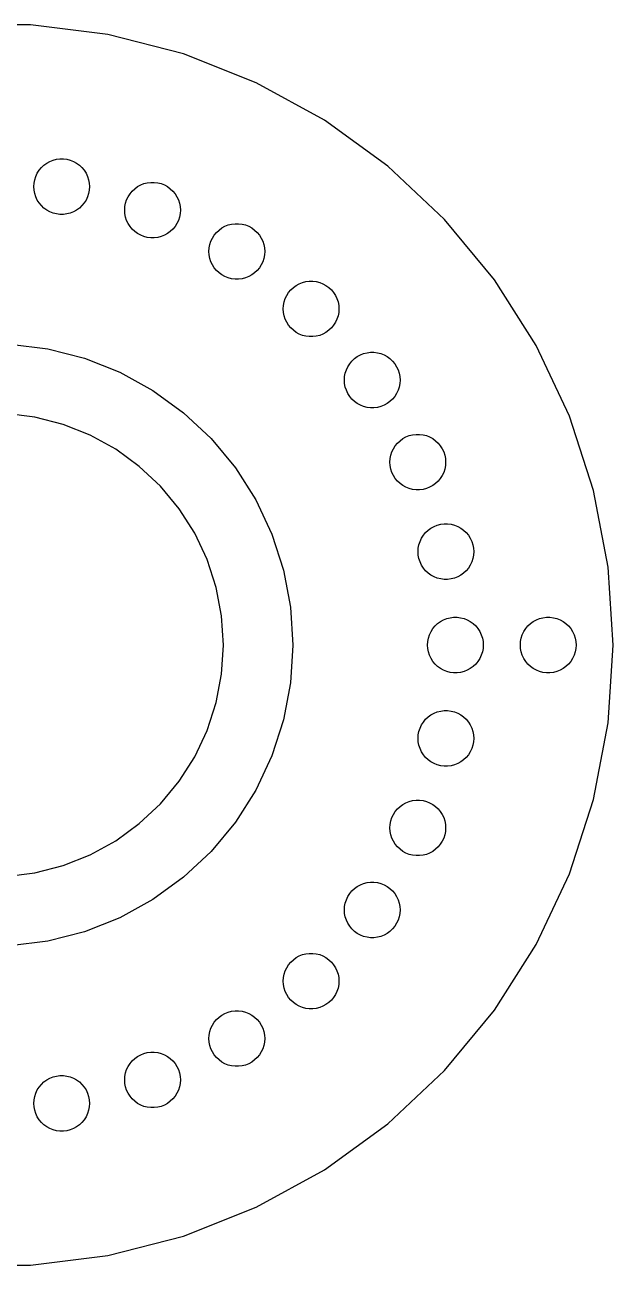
# Model space of a CAD drawing. Header units: metres. Extents: x -67 to 67, y -67 to 226.
# Drawn here: x 3.6 to 67, y 92.1 to 225.9 of the extents above; entities that cross this region are included whole.
import ezdxf

# ---------------------------------------------------------------- set-up
doc = ezdxf.new("R2010")
doc.units = ezdxf.units.M

msp = doc.modelspace()

# ---------------------------------------------------------------- linework, layer by layer
for p, q in [((4.20695, 225.868), (-4.20695, 225.868)), ((12.5545, 224.813), (4.20695, 225.868)), ((20.7041, 222.721), (12.5545, 224.813)), ((28.5272, 219.623), (20.7041, 222.721)), ((35.9004, 215.57), (28.5272, 219.623)), ((42.7074, 210.624), (35.9004, 215.57)), ((6.64433, 211.277), (7.00923, 211.37)), ((7.00923, 211.37), (7.38301, 211.417)), ((7.38301, 211.417), (7.75975, 211.417)), ((7.75975, 211.417), (8.13353, 211.37)), ((8.13353, 211.37), (8.49843, 211.277)), ((4.94246, 209.869), (5.14433, 210.187)), ((5.14433, 210.187), (5.38448, 210.477)), ((5.38448, 210.477), (5.6591, 210.735)), ((5.6591, 210.735), (5.9639, 210.956)), ((5.9639, 210.956), (6.29404, 211.138)), ((6.29404, 211.138), (6.64433, 211.277)), ((8.49843, 211.277), (8.84872, 211.138)), ((8.84872, 211.138), (9.17886, 210.956)), ((9.17886, 210.956), (9.48366, 210.735)), ((9.48366, 210.735), (9.75829, 210.477)), ((9.75829, 210.477), (9.99843, 210.187)), ((9.99843, 210.187), (10.2003, 209.869)), ((48.8409, 204.865), (42.7074, 210.624)), ((4.57138, 208.423), (4.59503, 208.799)), ((4.59503, 208.799), (4.66563, 209.169)), ((4.66563, 209.169), (4.78206, 209.528)), ((4.78206, 209.528), (4.94246, 209.869)), ((10.2003, 209.869), (10.3607, 209.528)), ((10.3607, 209.528), (10.4771, 209.169)), ((10.4771, 209.169), (10.5477, 208.799)), ((10.5477, 208.799), (10.5714, 208.423)), ((16.0879, 208.602), (16.4382, 208.741)), ((16.4382, 208.741), (16.8031, 208.834)), ((16.8031, 208.834), (17.1769, 208.882)), ((17.1769, 208.882), (17.5536, 208.882)), ((17.5536, 208.882), (17.9274, 208.834)), ((17.9274, 208.834), (18.2923, 208.741)), ((18.2923, 208.741), (18.6426, 208.602)), ((4.59503, 208.047), (4.57138, 208.423)), ((4.66563, 207.677), (4.59503, 208.047)), ((4.78206, 207.319), (4.66563, 207.677)), ((4.94246, 206.978), (4.78206, 207.319)), ((10.3607, 207.319), (10.2003, 206.978)), ((10.4771, 207.677), (10.3607, 207.319)), ((10.5477, 208.047), (10.4771, 207.677)), ((10.5714, 208.423), (10.5477, 208.047)), ((14.5759, 206.992), (14.7363, 207.333)), ((14.7363, 207.333), (14.9382, 207.651)), ((14.9382, 207.651), (15.1783, 207.941)), ((15.1783, 207.941), (15.453, 208.199)), ((15.453, 208.199), (15.7578, 208.421)), ((15.7578, 208.421), (16.0879, 208.602)), ((18.6426, 208.602), (18.9727, 208.421)), ((18.9727, 208.421), (19.2775, 208.199)), ((19.2775, 208.199), (19.5522, 207.941)), ((19.5522, 207.941), (19.7923, 207.651)), ((19.7923, 207.651), (19.9942, 207.333)), ((19.9942, 207.333), (20.1546, 206.992)), ((5.14433, 206.66), (4.94246, 206.978)), ((5.38448, 206.37), (5.14433, 206.66)), ((5.6591, 206.112), (5.38448, 206.37)), ((5.9639, 205.89), (5.6591, 206.112)), ((9.48366, 206.112), (9.17886, 205.89)), ((9.75829, 206.37), (9.48366, 206.112)), ((9.99843, 206.66), (9.75829, 206.37)), ((10.2003, 206.978), (9.99843, 206.66)), ((14.3652, 205.888), (14.3889, 206.264)), ((14.3889, 206.264), (14.4595, 206.634)), ((14.4595, 206.634), (14.5759, 206.992)), ((20.1546, 206.992), (20.271, 206.634)), ((20.271, 206.634), (20.3416, 206.264)), ((20.3416, 206.264), (20.3652, 205.888)), ((6.29404, 205.709), (5.9639, 205.89)), ((6.64433, 205.57), (6.29404, 205.709)), ((7.00923, 205.477), (6.64433, 205.57)), ((7.38301, 205.429), (7.00923, 205.477)), ((7.75975, 205.429), (7.38301, 205.429)), ((8.13353, 205.477), (7.75975, 205.429)), ((8.49843, 205.57), (8.13353, 205.477)), ((8.84872, 205.709), (8.49843, 205.57)), ((9.17886, 205.89), (8.84872, 205.709)), ((14.3889, 205.512), (14.3652, 205.888)), ((14.4595, 205.142), (14.3889, 205.512)), ((14.5759, 204.783), (14.4595, 205.142)), ((14.7363, 204.442), (14.5759, 204.783)), ((20.1546, 204.783), (19.9942, 204.442)), ((20.271, 205.142), (20.1546, 204.783)), ((20.3416, 205.512), (20.271, 205.142)), ((20.3652, 205.888), (20.3416, 205.512)), ((54.2041, 198.382), (48.8409, 204.865)), ((14.9382, 204.124), (14.7363, 204.442)), ((15.1783, 203.834), (14.9382, 204.124)), ((15.453, 203.576), (15.1783, 203.834)), ((15.7578, 203.355), (15.453, 203.576)), ((16.0879, 203.173), (15.7578, 203.355)), ((18.9727, 203.355), (18.6426, 203.173)), ((19.2775, 203.576), (18.9727, 203.355)), ((19.5522, 203.834), (19.2775, 203.576)), ((19.7923, 204.124), (19.5522, 203.834)), ((19.9942, 204.442), (19.7923, 204.124)), ((24.0211, 203.196), (24.2613, 203.486)), ((24.2613, 203.486), (24.5359, 203.744)), ((24.5359, 203.744), (24.8407, 203.965)), ((24.8407, 203.965), (25.1709, 204.147)), ((25.1709, 204.147), (25.5211, 204.285)), ((25.5211, 204.285), (25.886, 204.379)), ((25.886, 204.379), (26.2598, 204.426)), ((26.2598, 204.426), (26.6366, 204.426)), ((26.6366, 204.426), (27.0103, 204.379)), ((27.0103, 204.379), (27.3752, 204.285)), ((27.3752, 204.285), (27.7255, 204.147)), ((27.7255, 204.147), (28.0557, 203.965)), ((28.0557, 203.965), (28.3605, 203.744)), ((28.3605, 203.744), (28.6351, 203.486)), ((28.6351, 203.486), (28.8752, 203.196)), ((16.4382, 203.034), (16.0879, 203.173)), ((16.8031, 202.941), (16.4382, 203.034)), ((17.1769, 202.894), (16.8031, 202.941)), ((17.5536, 202.894), (17.1769, 202.894)), ((17.9274, 202.941), (17.5536, 202.894)), ((18.2923, 203.034), (17.9274, 202.941)), ((18.6426, 203.173), (18.2923, 203.034)), ((23.4718, 201.808), (23.5424, 202.178)), ((23.5424, 202.178), (23.6589, 202.537)), ((23.6589, 202.537), (23.8193, 202.877)), ((23.8193, 202.877), (24.0211, 203.196)), ((28.8752, 203.196), (29.0771, 202.877)), ((29.0771, 202.877), (29.2375, 202.537)), ((29.2375, 202.537), (29.3539, 202.178)), ((29.3539, 202.178), (29.4245, 201.808)), ((23.4482, 201.432), (23.4718, 201.808)), ((23.4718, 201.056), (23.4482, 201.432)), ((23.5424, 200.686), (23.4718, 201.056)), ((23.6589, 200.328), (23.5424, 200.686)), ((29.3539, 200.686), (29.2375, 200.328)), ((29.4245, 201.056), (29.3539, 200.686)), ((29.4245, 201.808), (29.4482, 201.432)), ((29.4482, 201.432), (29.4245, 201.056)), ((23.8193, 199.987), (23.6589, 200.328)), ((24.0211, 199.669), (23.8193, 199.987)), ((24.2613, 199.379), (24.0211, 199.669)), ((24.5359, 199.121), (24.2613, 199.379)), ((28.6351, 199.379), (28.3605, 199.121)), ((28.8752, 199.669), (28.6351, 199.379)), ((29.0771, 199.987), (28.8752, 199.669)), ((29.2375, 200.328), (29.0771, 199.987)), ((24.8407, 198.899), (24.5359, 199.121)), ((25.1709, 198.718), (24.8407, 198.899)), ((25.5211, 198.579), (25.1709, 198.718)), ((25.886, 198.485), (25.5211, 198.579)), ((26.2598, 198.438), (25.886, 198.485)), ((26.6366, 198.438), (26.2598, 198.438)), ((27.0103, 198.485), (26.6366, 198.438)), ((27.3752, 198.579), (27.0103, 198.485)), ((27.7255, 198.718), (27.3752, 198.579)), ((28.0557, 198.899), (27.7255, 198.718)), ((28.3605, 199.121), (28.0557, 198.899)), ((32.8409, 197.773), (33.171, 197.954)), ((33.171, 197.954), (33.5213, 198.093)), ((33.5213, 198.093), (33.8862, 198.186)), ((33.8862, 198.186), (34.26, 198.234)), ((34.26, 198.234), (34.6367, 198.234)), ((34.6367, 198.234), (35.0105, 198.186)), ((35.0105, 198.186), (35.3754, 198.093)), ((35.3754, 198.093), (35.7257, 197.954)), ((35.7257, 197.954), (36.0558, 197.773)), ((58.7125, 191.277), (54.2041, 198.382)), ((31.659, 196.344), (31.8194, 196.685)), ((31.8194, 196.685), (32.0213, 197.003)), ((32.0213, 197.003), (32.2614, 197.293)), ((32.2614, 197.293), (32.5361, 197.551)), ((32.5361, 197.551), (32.8409, 197.773)), ((36.0558, 197.773), (36.3606, 197.551)), ((36.3606, 197.551), (36.6352, 197.293)), ((36.6352, 197.293), (36.8754, 197.003)), ((36.8754, 197.003), (37.0773, 196.685)), ((37.0773, 196.685), (37.2377, 196.344)), ((31.4483, 195.24), (31.472, 195.616)), ((31.472, 195.616), (31.5426, 195.986)), ((31.5426, 195.986), (31.659, 196.344)), ((37.2377, 196.344), (37.3541, 195.986)), ((37.3541, 195.986), (37.4247, 195.616)), ((37.4247, 195.616), (37.4483, 195.24)), ((31.472, 194.864), (31.4483, 195.24)), ((31.5426, 194.494), (31.472, 194.864)), ((31.659, 194.135), (31.5426, 194.494)), ((31.8194, 193.794), (31.659, 194.135)), ((37.2377, 194.135), (37.0773, 193.794)), ((37.3541, 194.494), (37.2377, 194.135)), ((37.4247, 194.864), (37.3541, 194.494)), ((37.4483, 195.24), (37.4247, 194.864)), ((32.0213, 193.476), (31.8194, 193.794)), ((32.2614, 193.186), (32.0213, 193.476)), ((32.5361, 192.928), (32.2614, 193.186)), ((32.8409, 192.707), (32.5361, 192.928)), ((33.171, 192.525), (32.8409, 192.707)), ((36.0558, 192.707), (35.7257, 192.525)), ((36.3606, 192.928), (36.0558, 192.707)), ((36.6352, 193.186), (36.3606, 192.928)), ((36.8754, 193.476), (36.6352, 193.186)), ((37.0773, 193.794), (36.8754, 193.476)), ((2.04068, 191.436), (6.08989, 190.924)), ((33.5213, 192.386), (33.171, 192.525)), ((33.8862, 192.293), (33.5213, 192.386)), ((34.26, 192.246), (33.8862, 192.293)), ((34.6367, 192.246), (34.26, 192.246)), ((35.0105, 192.293), (34.6367, 192.246)), ((35.3754, 192.386), (35.0105, 192.293)), ((35.7257, 192.525), (35.3754, 192.386)), ((62.295, 183.664), (58.7125, 191.277)), ((6.08989, 190.924), (10.043, 189.909)), ((10.043, 189.909), (13.8378, 188.407)), ((39.1259, 189.875), (39.4307, 190.096)), ((39.4307, 190.096), (39.7608, 190.278)), ((39.7608, 190.278), (40.1111, 190.417)), ((40.1111, 190.417), (40.476, 190.51)), ((40.476, 190.51), (40.8498, 190.557)), ((40.8498, 190.557), (41.2265, 190.557)), ((41.2265, 190.557), (41.6003, 190.51)), ((41.6003, 190.51), (41.9652, 190.417)), ((41.9652, 190.417), (42.3155, 190.278)), ((42.3155, 190.278), (42.6456, 190.096)), ((42.6456, 190.096), (42.9504, 189.875)), ((38.1324, 188.309), (38.2488, 188.668)), ((38.2488, 188.668), (38.4092, 189.009)), ((38.4092, 189.009), (38.6111, 189.327)), ((38.6111, 189.327), (38.8513, 189.617)), ((38.8513, 189.617), (39.1259, 189.875)), ((42.9504, 189.875), (43.2251, 189.617)), ((43.2251, 189.617), (43.4652, 189.327)), ((43.4652, 189.327), (43.6671, 189.009)), ((43.6671, 189.009), (43.8275, 188.668)), ((43.8275, 188.668), (43.9439, 188.309)), ((13.8378, 188.407), (17.4144, 186.441)), ((38.0382, 187.563), (38.0618, 187.939)), ((38.0618, 187.187), (38.0382, 187.563)), ((38.0618, 187.939), (38.1324, 188.309)), ((43.9439, 188.309), (44.0145, 187.939)), ((44.0145, 187.939), (44.0382, 187.563)), ((44.0382, 187.563), (44.0145, 187.187)), ((17.4144, 186.441), (20.7163, 184.042)), ((38.1324, 186.817), (38.0618, 187.187)), ((38.2488, 186.459), (38.1324, 186.817)), ((38.4092, 186.118), (38.2488, 186.459)), ((38.6111, 185.8), (38.4092, 186.118)), ((43.6671, 186.118), (43.4652, 185.8)), ((43.8275, 186.459), (43.6671, 186.118)), ((43.9439, 186.817), (43.8275, 186.459)), ((44.0145, 187.187), (43.9439, 186.817)), ((38.8513, 185.51), (38.6111, 185.8)), ((39.1259, 185.252), (38.8513, 185.51)), ((39.4307, 185.03), (39.1259, 185.252)), ((39.7608, 184.849), (39.4307, 185.03)), ((40.1111, 184.71), (39.7608, 184.849)), ((40.476, 184.617), (40.1111, 184.71)), ((40.8498, 184.569), (40.476, 184.617)), ((41.2265, 184.569), (40.8498, 184.569)), ((41.6003, 184.617), (41.2265, 184.569)), ((41.9652, 184.71), (41.6003, 184.617)), ((42.3155, 184.849), (41.9652, 184.71)), ((42.6456, 185.03), (42.3155, 184.849)), ((42.9504, 185.252), (42.6456, 185.03)), ((43.2251, 185.51), (42.9504, 185.252)), ((43.4652, 185.8), (43.2251, 185.51)), ((4.68452, 183.557), (1.56975, 183.951)), ((7.72542, 182.776), (4.68452, 183.557)), ((20.7163, 184.042), (23.6915, 181.248)), ((64.8951, 175.662), (62.295, 183.664)), ((10.6445, 181.621), (7.72542, 182.776)), ((13.3957, 180.108), (10.6445, 181.621)), ((23.6915, 181.248), (26.293, 178.103)), ((43.5208, 180.481), (43.761, 180.771)), ((43.761, 180.771), (44.0356, 181.029)), ((44.0356, 181.029), (44.3404, 181.251)), ((44.3404, 181.251), (44.6705, 181.432)), ((44.6705, 181.432), (45.0208, 181.571)), ((45.0208, 181.571), (45.3857, 181.665)), ((45.3857, 181.665), (45.7595, 181.712)), ((45.7595, 181.712), (46.1363, 181.712)), ((46.1363, 181.712), (46.51, 181.665)), ((46.51, 181.665), (46.8749, 181.571)), ((46.8749, 181.571), (47.2252, 181.432)), ((47.2252, 181.432), (47.5554, 181.251)), ((47.5554, 181.251), (47.8602, 181.029)), ((47.8602, 181.029), (48.1348, 180.771)), ((48.1348, 180.771), (48.3749, 180.481)), ((15.9356, 178.263), (13.3957, 180.108)), ((42.9715, 179.094), (43.0421, 179.464)), ((43.0421, 179.464), (43.1586, 179.822)), ((43.1586, 179.822), (43.319, 180.163)), ((43.319, 180.163), (43.5208, 180.481)), ((48.3749, 180.481), (48.5768, 180.163)), ((48.5768, 180.163), (48.7372, 179.822)), ((48.7372, 179.822), (48.8536, 179.464)), ((48.8536, 179.464), (48.9242, 179.094)), ((18.2242, 176.114), (15.9356, 178.263)), ((26.293, 178.103), (28.48, 174.657)), ((42.9479, 178.718), (42.9715, 179.094)), ((42.9715, 178.342), (42.9479, 178.718)), ((43.0421, 177.972), (42.9715, 178.342)), ((43.1586, 177.613), (43.0421, 177.972)), ((48.8536, 177.972), (48.7372, 177.613)), ((48.9242, 178.342), (48.8536, 177.972)), ((48.9242, 179.094), (48.9479, 178.718)), ((48.9479, 178.718), (48.9242, 178.342)), ((43.319, 177.273), (43.1586, 177.613)), ((43.5208, 176.954), (43.319, 177.273)), ((43.761, 176.664), (43.5208, 176.954)), ((44.0356, 176.406), (43.761, 176.664)), ((48.1348, 176.664), (47.8602, 176.406)), ((48.3749, 176.954), (48.1348, 176.664)), ((48.5768, 177.273), (48.3749, 176.954)), ((48.7372, 177.613), (48.5768, 177.273)), ((20.2254, 173.695), (18.2242, 176.114)), ((44.3404, 176.185), (44.0356, 176.406)), ((44.6705, 176.003), (44.3404, 176.185)), ((45.0208, 175.865), (44.6705, 176.003)), ((45.3857, 175.771), (45.0208, 175.865)), ((45.7595, 175.724), (45.3857, 175.771)), ((46.1363, 175.724), (45.7595, 175.724)), ((46.51, 175.771), (46.1363, 175.724)), ((46.8749, 175.865), (46.51, 175.771)), ((47.2252, 176.003), (46.8749, 175.865)), ((47.5554, 176.185), (47.2252, 176.003)), ((47.8602, 176.406), (47.5554, 176.185)), ((66.4717, 167.397), (64.8951, 175.662)), ((28.48, 174.657), (30.2177, 170.964)), ((21.9077, 171.044), (20.2254, 173.695)), ((46.7896, 171.119), (47.0642, 171.376)), ((47.0642, 171.376), (47.369, 171.598)), ((47.369, 171.598), (47.6992, 171.779)), ((47.6992, 171.779), (48.0494, 171.918)), ((48.0494, 171.918), (48.4144, 172.012)), ((48.4144, 172.012), (48.7881, 172.059)), ((48.7881, 172.059), (49.1649, 172.059)), ((49.1649, 172.059), (49.5386, 172.012)), ((49.5386, 172.012), (49.9035, 171.918)), ((49.9035, 171.918), (50.2538, 171.779)), ((50.2538, 171.779), (50.584, 171.598)), ((50.584, 171.598), (50.8888, 171.376)), ((50.8888, 171.376), (51.1634, 171.119)), ((23.2444, 168.203), (21.9077, 171.044)), ((30.2177, 170.964), (31.4789, 167.082)), ((46.0707, 169.811), (46.1872, 170.169)), ((46.1872, 170.169), (46.3476, 170.51)), ((46.3476, 170.51), (46.5494, 170.828)), ((46.5494, 170.828), (46.7896, 171.119)), ((51.1634, 171.119), (51.4035, 170.828)), ((51.4035, 170.828), (51.6054, 170.51)), ((51.6054, 170.51), (51.7658, 170.169)), ((51.7658, 170.169), (51.8822, 169.811)), ((45.9765, 169.065), (46.0002, 169.441)), ((46.0002, 168.689), (45.9765, 169.065)), ((46.0002, 169.441), (46.0707, 169.811)), ((46.0707, 168.319), (46.0002, 168.689)), ((51.8822, 169.811), (51.9528, 169.441)), ((51.9528, 168.689), (51.8822, 168.319)), ((51.9528, 169.441), (51.9765, 169.065)), ((51.9765, 169.065), (51.9528, 168.689)), ((24.2146, 165.217), (23.2444, 168.203)), ((46.1872, 167.961), (46.0707, 168.319)), ((46.3476, 167.62), (46.1872, 167.961)), ((46.5494, 167.302), (46.3476, 167.62)), ((46.7896, 167.011), (46.5494, 167.302)), ((51.4035, 167.302), (51.1634, 167.011)), ((51.6054, 167.62), (51.4035, 167.302)), ((51.7658, 167.961), (51.6054, 167.62)), ((51.8822, 168.319), (51.7658, 167.961)), ((67, 159), (66.4717, 167.397)), ((31.4789, 167.082), (32.2437, 163.073)), ((47.0642, 166.753), (46.7896, 167.011)), ((47.369, 166.532), (47.0642, 166.753)), ((47.6992, 166.35), (47.369, 166.532)), ((48.0494, 166.212), (47.6992, 166.35)), ((48.4144, 166.118), (48.0494, 166.212)), ((48.7881, 166.071), (48.4144, 166.118)), ((49.1649, 166.071), (48.7881, 166.071)), ((49.5386, 166.118), (49.1649, 166.071)), ((49.9035, 166.212), (49.5386, 166.118)), ((50.2538, 166.35), (49.9035, 166.212)), ((50.584, 166.532), (50.2538, 166.35)), ((50.8888, 166.753), (50.584, 166.532)), ((51.1634, 167.011), (50.8888, 166.753)), ((24.8029, 162.133), (24.2146, 165.217)), ((25, 159), (24.8029, 162.133)), ((32.2437, 163.073), (32.5, 159)), ((48.7227, 161.714), (49.0729, 161.853)), ((49.0729, 161.853), (49.4379, 161.947)), ((49.4379, 161.947), (49.8116, 161.994)), ((49.8116, 161.994), (50.1884, 161.994)), ((50.1884, 161.994), (50.5621, 161.947)), ((50.5621, 161.947), (50.927, 161.853)), ((50.927, 161.853), (51.2773, 161.714)), ((58.7227, 161.714), (59.0729, 161.853)), ((59.0729, 161.853), (59.4379, 161.947)), ((59.4379, 161.947), (59.8116, 161.994)), ((59.8116, 161.994), (60.1884, 161.994)), ((60.1884, 161.994), (60.5621, 161.947)), ((60.5621, 161.947), (60.927, 161.853)), ((60.927, 161.853), (61.2773, 161.714)), ((47.3711, 160.445), (47.5729, 160.763)), ((47.5729, 160.763), (47.8131, 161.054)), ((47.8131, 161.054), (48.0877, 161.312)), ((48.0877, 161.312), (48.3925, 161.533)), ((48.3925, 161.533), (48.7227, 161.714)), ((51.2773, 161.714), (51.6075, 161.533)), ((51.6075, 161.533), (51.9123, 161.312)), ((51.9123, 161.312), (52.1869, 161.054)), ((52.1869, 161.054), (52.427, 160.763)), ((52.427, 160.763), (52.6289, 160.445)), ((57.3711, 160.445), (57.5729, 160.763)), ((57.5729, 160.763), (57.8131, 161.054)), ((57.8131, 161.054), (58.0877, 161.312)), ((58.0877, 161.312), (58.3925, 161.533)), ((58.3925, 161.533), (58.7227, 161.714)), ((61.2773, 161.714), (61.6075, 161.533)), ((61.6075, 161.533), (61.9123, 161.312)), ((61.9123, 161.312), (62.1869, 161.054)), ((62.1869, 161.054), (62.427, 160.763)), ((62.427, 160.763), (62.6289, 160.445)), ((47, 159), (47.0237, 159.376)), ((47.0237, 159.376), (47.0942, 159.746)), ((47.0942, 159.746), (47.2107, 160.104)), ((47.2107, 160.104), (47.3711, 160.445)), ((52.6289, 160.445), (52.7893, 160.104)), ((52.7893, 160.104), (52.9057, 159.746)), ((52.9057, 159.746), (52.9763, 159.376)), ((52.9763, 159.376), (53, 159)), ((57, 159), (57.0237, 159.376)), ((57.0237, 159.376), (57.0942, 159.746)), ((57.0942, 159.746), (57.2107, 160.104)), ((57.2107, 160.104), (57.3711, 160.445)), ((62.6289, 160.445), (62.7893, 160.104)), ((62.7893, 160.104), (62.9057, 159.746)), ((62.9057, 159.746), (62.9763, 159.376)), ((62.9763, 159.376), (63, 159)), ((24.8029, 155.867), (25, 159)), ((32.5, 159), (32.2437, 154.927)), ((47.0237, 158.624), (47, 159)), ((47.0942, 158.254), (47.0237, 158.624)), ((47.2107, 157.896), (47.0942, 158.254)), ((47.3711, 157.555), (47.2107, 157.896)), ((52.7893, 157.896), (52.6289, 157.555)), ((52.9057, 158.254), (52.7893, 157.896)), ((52.9763, 158.624), (52.9057, 158.254)), ((53, 159), (52.9763, 158.624)), ((57.0237, 158.624), (57, 159)), ((57.0942, 158.254), (57.0237, 158.624)), ((57.2107, 157.896), (57.0942, 158.254)), ((57.3711, 157.555), (57.2107, 157.896)), ((62.7893, 157.896), (62.6289, 157.555)), ((62.9057, 158.254), (62.7893, 157.896)), ((62.9763, 158.624), (62.9057, 158.254)), ((63, 159), (62.9763, 158.624)), ((66.4717, 150.603), (67, 159)), ((47.5729, 157.237), (47.3711, 157.555)), ((47.8131, 156.946), (47.5729, 157.237)), ((48.0877, 156.688), (47.8131, 156.946)), ((48.3925, 156.467), (48.0877, 156.688)), ((51.9123, 156.688), (51.6075, 156.467)), ((52.1869, 156.946), (51.9123, 156.688)), ((52.427, 157.237), (52.1869, 156.946)), ((52.6289, 157.555), (52.427, 157.237)), ((57.5729, 157.237), (57.3711, 157.555)), ((57.8131, 156.946), (57.5729, 157.237)), ((58.0877, 156.688), (57.8131, 156.946)), ((58.3925, 156.467), (58.0877, 156.688)), ((61.9123, 156.688), (61.6075, 156.467)), ((62.1869, 156.946), (61.9123, 156.688)), ((62.427, 157.237), (62.1869, 156.946)), ((62.6289, 157.555), (62.427, 157.237)), ((24.2146, 152.783), (24.8029, 155.867)), ((48.7227, 156.286), (48.3925, 156.467)), ((49.0729, 156.147), (48.7227, 156.286)), ((49.4379, 156.053), (49.0729, 156.147)), ((49.8116, 156.006), (49.4379, 156.053)), ((50.1884, 156.006), (49.8116, 156.006)), ((50.5621, 156.053), (50.1884, 156.006)), ((50.927, 156.147), (50.5621, 156.053)), ((51.2773, 156.286), (50.927, 156.147)), ((51.6075, 156.467), (51.2773, 156.286)), ((58.7227, 156.286), (58.3925, 156.467)), ((59.0729, 156.147), (58.7227, 156.286)), ((59.4379, 156.053), (59.0729, 156.147)), ((59.8116, 156.006), (59.4379, 156.053)), ((60.1884, 156.006), (59.8116, 156.006)), ((60.5621, 156.053), (60.1884, 156.006)), ((60.927, 156.147), (60.5621, 156.053)), ((61.2773, 156.286), (60.927, 156.147)), ((61.6075, 156.467), (61.2773, 156.286)), ((32.2437, 154.927), (31.4789, 150.918)), ((23.2444, 149.797), (24.2146, 152.783)), ((46.7896, 150.989), (47.0642, 151.247)), ((47.0642, 151.247), (47.369, 151.468)), ((47.369, 151.468), (47.6992, 151.65)), ((47.6992, 151.65), (48.0494, 151.788)), ((48.0494, 151.788), (48.4144, 151.882)), ((48.4144, 151.882), (48.7881, 151.929)), ((48.7881, 151.929), (49.1649, 151.929)), ((49.1649, 151.929), (49.5386, 151.882)), ((49.5386, 151.882), (49.9035, 151.788)), ((49.9035, 151.788), (50.2538, 151.65)), ((50.2538, 151.65), (50.584, 151.468)), ((50.584, 151.468), (50.8888, 151.247)), ((50.8888, 151.247), (51.1634, 150.989)), ((21.9077, 146.956), (23.2444, 149.797)), ((31.4789, 150.918), (30.2177, 147.036)), ((46.0707, 149.681), (46.1872, 150.039)), ((46.1872, 150.039), (46.3476, 150.38)), ((46.3476, 150.38), (46.5494, 150.698)), ((46.5494, 150.698), (46.7896, 150.989)), ((51.1634, 150.989), (51.4035, 150.698)), ((51.4035, 150.698), (51.6054, 150.38)), ((51.6054, 150.38), (51.7658, 150.039)), ((51.7658, 150.039), (51.8822, 149.681)), ((64.8951, 142.338), (66.4717, 150.603)), ((45.9765, 148.935), (46.0002, 149.311)), ((46.0002, 148.559), (45.9765, 148.935)), ((46.0002, 149.311), (46.0707, 149.681)), ((46.0707, 148.189), (46.0002, 148.559)), ((51.8822, 149.681), (51.9528, 149.311)), ((51.9528, 148.559), (51.8822, 148.189)), ((51.9528, 149.311), (51.9765, 148.935)), ((51.9765, 148.935), (51.9528, 148.559)), ((46.1872, 147.831), (46.0707, 148.189)), ((46.3476, 147.49), (46.1872, 147.831)), ((46.5494, 147.172), (46.3476, 147.49)), ((46.7896, 146.881), (46.5494, 147.172)), ((51.4035, 147.172), (51.1634, 146.881)), ((51.6054, 147.49), (51.4035, 147.172)), ((51.7658, 147.831), (51.6054, 147.49)), ((51.8822, 148.189), (51.7658, 147.831)), ((20.2254, 144.305), (21.9077, 146.956)), ((30.2177, 147.036), (28.48, 143.343)), ((47.0642, 146.624), (46.7896, 146.881)), ((47.369, 146.402), (47.0642, 146.624)), ((47.6992, 146.221), (47.369, 146.402)), ((48.0494, 146.082), (47.6992, 146.221)), ((48.4144, 145.988), (48.0494, 146.082)), ((48.7881, 145.941), (48.4144, 145.988)), ((49.1649, 145.941), (48.7881, 145.941)), ((49.5386, 145.988), (49.1649, 145.941)), ((49.9035, 146.082), (49.5386, 145.988)), ((50.2538, 146.221), (49.9035, 146.082)), ((50.584, 146.402), (50.2538, 146.221)), ((50.8888, 146.624), (50.584, 146.402)), ((51.1634, 146.881), (50.8888, 146.624)), ((18.2242, 141.886), (20.2254, 144.305)), ((28.48, 143.343), (26.293, 139.897)), ((15.9356, 139.737), (18.2242, 141.886)), ((44.0356, 141.594), (44.3404, 141.815)), ((44.3404, 141.815), (44.6705, 141.997)), ((44.6705, 141.997), (45.0208, 142.135)), ((45.0208, 142.135), (45.3857, 142.229)), ((45.3857, 142.229), (45.7595, 142.276)), ((45.7595, 142.276), (46.1363, 142.276)), ((46.1363, 142.276), (46.51, 142.229)), ((46.51, 142.229), (46.8749, 142.135)), ((46.8749, 142.135), (47.2252, 141.997)), ((47.2252, 141.997), (47.5554, 141.815)), ((47.5554, 141.815), (47.8602, 141.594)), ((62.295, 134.336), (64.8951, 142.338)), ((43.1586, 140.387), (43.319, 140.727)), ((43.319, 140.727), (43.5208, 141.046)), ((43.5208, 141.046), (43.761, 141.336)), ((43.761, 141.336), (44.0356, 141.594)), ((47.8602, 141.594), (48.1348, 141.336)), ((48.1348, 141.336), (48.3749, 141.046)), ((48.3749, 141.046), (48.5768, 140.727)), ((48.5768, 140.727), (48.7372, 140.387)), ((13.3957, 137.892), (15.9356, 139.737)), ((26.293, 139.897), (23.6915, 136.752)), ((42.9479, 139.282), (42.9715, 139.658)), ((42.9715, 138.906), (42.9479, 139.282)), ((42.9715, 139.658), (43.0421, 140.028)), ((43.0421, 140.028), (43.1586, 140.387)), ((48.7372, 140.387), (48.8536, 140.028)), ((48.8536, 140.028), (48.9242, 139.658)), ((48.9242, 139.658), (48.9479, 139.282)), ((48.9479, 139.282), (48.9242, 138.906)), ((10.6445, 136.379), (13.3957, 137.892)), ((43.0421, 138.536), (42.9715, 138.906)), ((43.1586, 138.178), (43.0421, 138.536)), ((43.319, 137.837), (43.1586, 138.178)), ((43.5208, 137.519), (43.319, 137.837)), ((48.5768, 137.837), (48.3749, 137.519)), ((48.7372, 138.178), (48.5768, 137.837)), ((48.8536, 138.536), (48.7372, 138.178)), ((48.9242, 138.906), (48.8536, 138.536)), ((23.6915, 136.752), (20.7163, 133.958)), ((43.761, 137.229), (43.5208, 137.519)), ((44.0356, 136.971), (43.761, 137.229)), ((44.3404, 136.749), (44.0356, 136.971)), ((44.6705, 136.568), (44.3404, 136.749)), ((45.0208, 136.429), (44.6705, 136.568)), ((45.3857, 136.335), (45.0208, 136.429)), ((46.8749, 136.429), (46.51, 136.335)), ((47.2252, 136.568), (46.8749, 136.429)), ((47.5554, 136.749), (47.2252, 136.568)), ((47.8602, 136.971), (47.5554, 136.749)), ((48.1348, 137.229), (47.8602, 136.971)), ((48.3749, 137.519), (48.1348, 137.229)), ((4.68452, 134.443), (7.72542, 135.224)), ((7.72542, 135.224), (10.6445, 136.379)), ((45.7595, 136.288), (45.3857, 136.335)), ((46.1363, 136.288), (45.7595, 136.288)), ((46.51, 136.335), (46.1363, 136.288)), ((1.56975, 134.049), (4.68452, 134.443)), ((20.7163, 133.958), (17.4144, 131.559)), ((58.7125, 126.723), (62.295, 134.336)), ((38.6111, 132.2), (38.8513, 132.49)), ((38.8513, 132.49), (39.1259, 132.748)), ((39.1259, 132.748), (39.4307, 132.97)), ((39.4307, 132.97), (39.7608, 133.151)), ((39.7608, 133.151), (40.1111, 133.29)), ((40.1111, 133.29), (40.476, 133.383)), ((40.476, 133.383), (40.8498, 133.431)), ((40.8498, 133.431), (41.2265, 133.431)), ((41.2265, 133.431), (41.6003, 133.383)), ((41.6003, 133.383), (41.9652, 133.29)), ((41.9652, 133.29), (42.3155, 133.151)), ((42.3155, 133.151), (42.6456, 132.97)), ((42.6456, 132.97), (42.9504, 132.748)), ((42.9504, 132.748), (43.2251, 132.49)), ((43.2251, 132.49), (43.4652, 132.2)), ((17.4144, 131.559), (13.8378, 129.593)), ((38.0618, 130.813), (38.1324, 131.183)), ((38.1324, 131.183), (38.2488, 131.541)), ((38.2488, 131.541), (38.4092, 131.882)), ((38.4092, 131.882), (38.6111, 132.2)), ((43.4652, 132.2), (43.6671, 131.882)), ((43.6671, 131.882), (43.8275, 131.541)), ((43.8275, 131.541), (43.9439, 131.183)), ((43.9439, 131.183), (44.0145, 130.813)), ((38.0382, 130.437), (38.0618, 130.813)), ((38.0618, 130.061), (38.0382, 130.437)), ((38.1324, 129.691), (38.0618, 130.061)), ((44.0145, 130.061), (43.9439, 129.691)), ((44.0145, 130.813), (44.0382, 130.437)), ((44.0382, 130.437), (44.0145, 130.061)), ((13.8378, 129.593), (10.043, 128.091)), ((38.2488, 129.332), (38.1324, 129.691)), ((38.4092, 128.991), (38.2488, 129.332)), ((38.6111, 128.673), (38.4092, 128.991)), ((38.8513, 128.383), (38.6111, 128.673)), ((43.4652, 128.673), (43.2251, 128.383)), ((43.6671, 128.991), (43.4652, 128.673)), ((43.8275, 129.332), (43.6671, 128.991)), ((43.9439, 129.691), (43.8275, 129.332)), ((6.08989, 127.076), (2.04068, 126.564)), ((10.043, 128.091), (6.08989, 127.076)), ((39.1259, 128.125), (38.8513, 128.383)), ((39.4307, 127.904), (39.1259, 128.125)), ((39.7608, 127.722), (39.4307, 127.904)), ((40.1111, 127.583), (39.7608, 127.722)), ((40.476, 127.49), (40.1111, 127.583)), ((40.8498, 127.443), (40.476, 127.49)), ((41.2265, 127.443), (40.8498, 127.443)), ((41.6003, 127.49), (41.2265, 127.443)), ((41.9652, 127.583), (41.6003, 127.49)), ((42.3155, 127.722), (41.9652, 127.583)), ((42.6456, 127.904), (42.3155, 127.722)), ((42.9504, 128.125), (42.6456, 127.904)), ((43.2251, 128.383), (42.9504, 128.125)), ((33.8862, 125.707), (34.26, 125.754)), ((34.26, 125.754), (34.6367, 125.754)), ((34.6367, 125.754), (35.0105, 125.707)), ((54.2041, 119.618), (58.7125, 126.723)), ((31.8194, 124.206), (32.0213, 124.524)), ((32.0213, 124.524), (32.2614, 124.814)), ((32.2614, 124.814), (32.5361, 125.072)), ((32.5361, 125.072), (32.8409, 125.293)), ((32.8409, 125.293), (33.171, 125.475)), ((33.171, 125.475), (33.5213, 125.614)), ((33.5213, 125.614), (33.8862, 125.707)), ((35.0105, 125.707), (35.3754, 125.614)), ((35.3754, 125.614), (35.7257, 125.475)), ((35.7257, 125.475), (36.0558, 125.293)), ((36.0558, 125.293), (36.3606, 125.072)), ((36.3606, 125.072), (36.6352, 124.814)), ((36.6352, 124.814), (36.8754, 124.524)), ((36.8754, 124.524), (37.0773, 124.206)), ((31.4483, 122.76), (31.472, 123.136)), ((31.472, 123.136), (31.5426, 123.506)), ((31.5426, 123.506), (31.659, 123.865)), ((31.659, 123.865), (31.8194, 124.206)), ((37.0773, 124.206), (37.2377, 123.865)), ((37.2377, 123.865), (37.3541, 123.506)), ((37.3541, 123.506), (37.4247, 123.136)), ((37.4247, 123.136), (37.4483, 122.76)), ((31.472, 122.384), (31.4483, 122.76)), ((31.5426, 122.014), (31.472, 122.384)), ((31.659, 121.656), (31.5426, 122.014)), ((37.3541, 122.014), (37.2377, 121.656)), ((37.4247, 122.384), (37.3541, 122.014)), ((37.4483, 122.76), (37.4247, 122.384)), ((31.8194, 121.315), (31.659, 121.656)), ((32.0213, 120.997), (31.8194, 121.315)), ((32.2614, 120.707), (32.0213, 120.997)), ((32.5361, 120.449), (32.2614, 120.707)), ((32.8409, 120.227), (32.5361, 120.449)), ((36.3606, 120.449), (36.0558, 120.227)), ((36.6352, 120.707), (36.3606, 120.449)), ((36.8754, 120.997), (36.6352, 120.707)), ((37.0773, 121.315), (36.8754, 120.997)), ((37.2377, 121.656), (37.0773, 121.315)), ((24.5359, 118.879), (24.8407, 119.101)), ((24.8407, 119.101), (25.1709, 119.282)), ((25.1709, 119.282), (25.5211, 119.421)), ((25.5211, 119.421), (25.886, 119.515)), ((25.886, 119.515), (26.2598, 119.562)), ((26.2598, 119.562), (26.6366, 119.562)), ((26.6366, 119.562), (27.0103, 119.515)), ((27.0103, 119.515), (27.3752, 119.421)), ((27.3752, 119.421), (27.7255, 119.282)), ((27.7255, 119.282), (28.0557, 119.101)), ((28.0557, 119.101), (28.3605, 118.879)), ((33.171, 120.046), (32.8409, 120.227)), ((33.5213, 119.907), (33.171, 120.046)), ((33.8862, 119.814), (33.5213, 119.907)), ((34.26, 119.766), (33.8862, 119.814)), ((34.6367, 119.766), (34.26, 119.766)), ((35.0105, 119.814), (34.6367, 119.766)), ((35.3754, 119.907), (35.0105, 119.814)), ((35.7257, 120.046), (35.3754, 119.907)), ((36.0558, 120.227), (35.7257, 120.046)), ((48.8409, 113.135), (54.2041, 119.618)), ((23.6589, 117.672), (23.8193, 118.013)), ((23.8193, 118.013), (24.0211, 118.331)), ((24.0211, 118.331), (24.2613, 118.621)), ((24.2613, 118.621), (24.5359, 118.879)), ((28.3605, 118.879), (28.6351, 118.621)), ((28.6351, 118.621), (28.8752, 118.331)), ((28.8752, 118.331), (29.0771, 118.013)), ((29.0771, 118.013), (29.2375, 117.672)), ((23.4482, 116.568), (23.4718, 116.944)), ((23.4718, 116.192), (23.4482, 116.568)), ((23.4718, 116.944), (23.5424, 117.314)), ((23.5424, 117.314), (23.6589, 117.672)), ((29.2375, 117.672), (29.3539, 117.314)), ((29.3539, 117.314), (29.4245, 116.944)), ((29.4245, 116.944), (29.4482, 116.568)), ((29.4482, 116.568), (29.4245, 116.192)), ((16.4382, 114.966), (16.8031, 115.059)), ((16.8031, 115.059), (17.1769, 115.106)), ((17.1769, 115.106), (17.5536, 115.106)), ((17.5536, 115.106), (17.9274, 115.059)), ((17.9274, 115.059), (18.2923, 114.966)), ((23.5424, 115.822), (23.4718, 116.192)), ((23.6589, 115.463), (23.5424, 115.822)), ((23.8193, 115.123), (23.6589, 115.463)), ((24.0211, 114.804), (23.8193, 115.123)), ((29.0771, 115.123), (28.8752, 114.804)), ((29.2375, 115.463), (29.0771, 115.123)), ((29.3539, 115.822), (29.2375, 115.463)), ((29.4245, 116.192), (29.3539, 115.822)), ((14.7363, 113.558), (14.9382, 113.876)), ((14.9382, 113.876), (15.1783, 114.166)), ((15.1783, 114.166), (15.453, 114.424)), ((15.453, 114.424), (15.7578, 114.645)), ((15.7578, 114.645), (16.0879, 114.827)), ((16.0879, 114.827), (16.4382, 114.966)), ((18.2923, 114.966), (18.6426, 114.827)), ((18.6426, 114.827), (18.9727, 114.645)), ((18.9727, 114.645), (19.2775, 114.424)), ((19.2775, 114.424), (19.5522, 114.166)), ((19.5522, 114.166), (19.7923, 113.876)), ((19.7923, 113.876), (19.9942, 113.558)), ((24.2613, 114.514), (24.0211, 114.804)), ((24.5359, 114.256), (24.2613, 114.514)), ((24.8407, 114.035), (24.5359, 114.256)), ((25.1709, 113.853), (24.8407, 114.035)), ((25.5211, 113.715), (25.1709, 113.853)), ((25.886, 113.621), (25.5211, 113.715)), ((27.3752, 113.715), (27.0103, 113.621)), ((27.7255, 113.853), (27.3752, 113.715)), ((28.0557, 114.035), (27.7255, 113.853)), ((28.3605, 114.256), (28.0557, 114.035)), ((28.6351, 114.514), (28.3605, 114.256)), ((28.8752, 114.804), (28.6351, 114.514)), ((6.29404, 112.291), (6.64433, 112.43)), ((6.64433, 112.43), (7.00923, 112.523)), ((7.00923, 112.523), (7.38301, 112.571)), ((7.38301, 112.571), (7.75975, 112.571)), ((7.75975, 112.571), (8.13353, 112.523)), ((8.13353, 112.523), (8.49843, 112.43)), ((8.49843, 112.43), (8.84872, 112.291)), ((14.3652, 112.112), (14.3889, 112.488)), ((14.3889, 112.488), (14.4595, 112.858)), ((14.4595, 112.858), (14.5759, 113.217)), ((14.5759, 113.217), (14.7363, 113.558)), ((19.9942, 113.558), (20.1546, 113.217)), ((20.1546, 113.217), (20.271, 112.858)), ((20.271, 112.858), (20.3416, 112.488)), ((20.3416, 112.488), (20.3652, 112.112)), ((26.2598, 113.574), (25.886, 113.621)), ((26.6366, 113.574), (26.2598, 113.574)), ((27.0103, 113.621), (26.6366, 113.574)), ((42.7074, 107.376), (48.8409, 113.135)), ((4.78206, 110.681), (4.94246, 111.022)), ((4.94246, 111.022), (5.14433, 111.34)), ((5.14433, 111.34), (5.38448, 111.63)), ((5.38448, 111.63), (5.6591, 111.888)), ((5.6591, 111.888), (5.9639, 112.11)), ((5.9639, 112.11), (6.29404, 112.291)), ((8.84872, 112.291), (9.17886, 112.11)), ((9.17886, 112.11), (9.48366, 111.888)), ((9.48366, 111.888), (9.75829, 111.63)), ((9.75829, 111.63), (9.99843, 111.34)), ((9.99843, 111.34), (10.2003, 111.022)), ((10.2003, 111.022), (10.3607, 110.681)), ((14.3889, 111.736), (14.3652, 112.112)), ((14.4595, 111.366), (14.3889, 111.736)), ((14.5759, 111.008), (14.4595, 111.366)), ((14.7363, 110.667), (14.5759, 111.008)), ((20.1546, 111.008), (19.9942, 110.667)), ((20.271, 111.366), (20.1546, 111.008)), ((20.3416, 111.736), (20.271, 111.366)), ((20.3652, 112.112), (20.3416, 111.736)), ((4.57138, 109.577), (4.59503, 109.953)), ((4.59503, 109.953), (4.66563, 110.323)), ((4.66563, 110.323), (4.78206, 110.681)), ((10.3607, 110.681), (10.4771, 110.323)), ((10.4771, 110.323), (10.5477, 109.953)), ((10.5477, 109.953), (10.5714, 109.577)), ((14.9382, 110.349), (14.7363, 110.667)), ((15.1783, 110.059), (14.9382, 110.349)), ((15.453, 109.801), (15.1783, 110.059)), ((15.7578, 109.579), (15.453, 109.801)), ((19.2775, 109.801), (18.9727, 109.579)), ((19.5522, 110.059), (19.2775, 109.801)), ((19.7923, 110.349), (19.5522, 110.059)), ((19.9942, 110.667), (19.7923, 110.349)), ((4.59503, 109.201), (4.57138, 109.577)), ((4.66563, 108.831), (4.59503, 109.201)), ((4.78206, 108.472), (4.66563, 108.831)), ((4.94246, 108.131), (4.78206, 108.472)), ((10.3607, 108.472), (10.2003, 108.131)), ((10.4771, 108.831), (10.3607, 108.472)), ((10.5477, 109.201), (10.4771, 108.831)), ((10.5714, 109.577), (10.5477, 109.201)), ((16.0879, 109.398), (15.7578, 109.579)), ((16.4382, 109.259), (16.0879, 109.398)), ((16.8031, 109.166), (16.4382, 109.259)), ((17.1769, 109.118), (16.8031, 109.166)), ((17.5536, 109.118), (17.1769, 109.118)), ((17.9274, 109.166), (17.5536, 109.118)), ((18.2923, 109.259), (17.9274, 109.166)), ((18.6426, 109.398), (18.2923, 109.259)), ((18.9727, 109.579), (18.6426, 109.398)), ((5.14433, 107.813), (4.94246, 108.131)), ((5.38448, 107.523), (5.14433, 107.813)), ((5.6591, 107.265), (5.38448, 107.523)), ((5.9639, 107.044), (5.6591, 107.265)), ((6.29404, 106.862), (5.9639, 107.044)), ((9.17886, 107.044), (8.84872, 106.862)), ((9.48366, 107.265), (9.17886, 107.044)), ((9.75829, 107.523), (9.48366, 107.265)), ((9.99843, 107.813), (9.75829, 107.523)), ((10.2003, 108.131), (9.99843, 107.813)), ((35.9004, 102.43), (42.7074, 107.376)), ((6.64433, 106.723), (6.29404, 106.862)), ((7.00923, 106.63), (6.64433, 106.723)), ((7.38301, 106.583), (7.00923, 106.63)), ((7.75975, 106.583), (7.38301, 106.583)), ((8.13353, 106.63), (7.75975, 106.583)), ((8.49843, 106.723), (8.13353, 106.63)), ((8.84872, 106.862), (8.49843, 106.723)), ((28.5272, 98.3766), (35.9004, 102.43)), ((20.7041, 95.2792), (28.5272, 98.3766)), ((12.5545, 93.1868), (20.7041, 95.2792)), ((4.20695, 92.1322), (12.5545, 93.1868)), ((-4.20695, 92.1322), (4.20695, 92.1322))]:
    msp.add_line(p, q)

doc.saveas('drawing.dxf')
